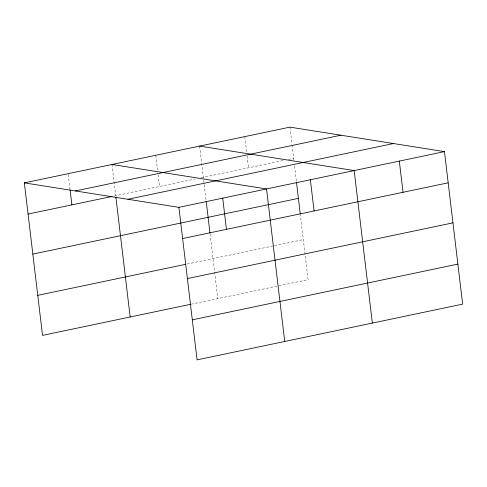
<?xml version="1.0" encoding="UTF-8"?>
<svg xmlns="http://www.w3.org/2000/svg" width="487" height="487" viewBox="0 0 487 487"><rect width="100%" height="100%" fill="white"/><g stroke="black" fill="none" stroke-linecap="round" stroke-linejoin="round"><path stroke-width="0.37" stroke-dasharray="2.44 1.83" d="M114.22 195.981L195.171 178.991M201.113 177.743L284.012 160.351M288.45 159.419L293.631 158.33M187.038 264.021L273.718 245.825M274.461 245.673L303.322 239.616M191.068 304.211L308.101 279.654L300.376 214.864M289.911 127.137L291.95 144.219M292.036 144.962L293.99 161.349M294.532 165.884L296.425 181.748M244.766 136.616L246.714 152.948M247.067 155.919L248.486 167.802M199.621 146.088L203.609 179.545M203.7 180.3L206.135 200.693M210.08 233.815L217.805 298.598M155.803 155.28L157.575 170.133M158.105 174.59L159.523 186.472M111.986 164.478L115.705 195.671M68.259 174.413L70.025 189.266"/><path stroke-width="0.73" d="M24.35 182.868L289.911 127.137L444.467 151.621L462.65 304.132L197.089 359.863L178.899 207.346L24.35 182.868L42.533 335.379L190.326 304.369M75.351 190.947L340.912 135.216M28.069 214.055L111.992 196.45M127.898 199.268L393.459 143.543M178.899 207.346L444.467 151.621M32.842 254.092L298.403 198.367M182.619 238.539L448.186 182.814M37.761 295.341L185.553 264.331M187.398 278.576L452.959 222.845M192.316 319.825L457.877 264.1M199.621 146.088L354.171 170.566L372.36 323.082M111.986 164.478L266.535 188.956L284.725 341.472M399.316 161.094L403.035 192.286M310.353 179.764L314.072 210.956M296.516 182.503L300.284 214.116M222.717 198.154L226.437 229.347M206.22 201.448L209.994 233.066M115.888 197.18L130.169 316.988M70.116 190.009L71.887 204.863"/></g></svg>
